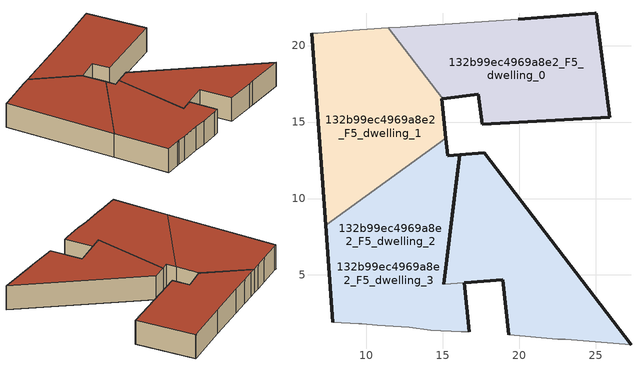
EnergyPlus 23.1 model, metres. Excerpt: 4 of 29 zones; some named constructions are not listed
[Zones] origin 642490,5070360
132b99ec4969a8e2_F5_dwelling_0
 floor to 132b99ec4969a8e2_F4_dwelling_0 (EU_floor_Construction): 25.91,15.31 25.02,22.11 24.92,22.11 19.92,21.71 15.62,21.41 13.62,21.31 12.21,21.21 11.42,21.17 15,16.52 17.32,16.81 17.57,14.84 z15
 wall outside (EU_wall_Construction): 19.92,21.71 24.93,22.11 25.02,22.11 25.91,15.31 17.57,14.84 17.32,16.81 15,16.52 z15:18
 wall adiabatic (EU_wall_Construction): 11.42,21.17 12.21,21.21 13.62,21.31 15.62,21.41 19.92,21.71 z15:18
 wall to 132b99ec4969a8e2_F5_dwelling_1 (EU_wall_Construction): 15,16.52 11.42,21.17 z15:18
 roof outside (EU_roof_Construction): 25.02,22.11 25.91,15.31 17.57,14.84 17.32,16.81 15,16.52 11.42,21.17 12.21,21.21 13.62,21.31 15.62,21.41 19.92,21.71 24.93,22.11 z18
132b99ec4969a8e2_F5_dwelling_1
 floor to 132b99ec4969a8e2_F4_dwelling_1 (EU_floor_Construction): 15.19,13.93 14.92,16.51 15,16.52 11.42,21.17 10.51,21.11 9.11,21.01 6.81,20.81 6.41,20.81 7.34,8.24 z15
 wall outside (EU_wall_Construction): 15,16.52 14.92,16.51 15.19,13.93 / 7.34,8.24 6.41,20.81 z15:18
 wall adiabatic (EU_wall_Construction): 6.41,20.81 6.81,20.81 9.11,21.01 10.51,21.11 11.42,21.17 z15:18
 wall to 132b99ec4969a8e2_F5_dwelling_2 (EU_wall_Construction): 15.19,13.93 7.34,8.24 z15:18
 roof outside (EU_roof_Construction): 11.42,21.17 15,16.52 14.92,16.51 15.19,13.93 7.34,8.24 6.41,20.81 6.81,20.81 9.11,21.01 10.51,21.11 z18
132b99ec4969a8e2_F5_dwelling_2
 floor outside (EU_floor_Construction): 27.3,0.44 17.7,13 16.11,12.87 15.04,4.39 16.41,4.5 16.42,4.5 18.92,4.7 19.31,1.09 22.52,0.79 23.02,0.79 z15; 16.71,1.3 16.41,4.5 15.04,4.39 16.02,12.15 16.11,12.87 15.31,12.81 15.19,13.93 7.34,8.24 7.81,1.9 9.51,1.8 9.71,1.8 10.71,1.7 12.81,1.6 14.21,1.4 16.21,1.3 z15; 15.04,4.39 16.11,12.87 16.02,12.15 z15
 wall outside (EU_wall_Construction): 7.81,1.9 7.34,8.24 / 15.19,13.93 15.31,12.81 16.11,12.87 15.05,4.39 / 16.41,4.5 16.71,1.3 z15:18
 wall adiabatic (EU_wall_Construction): 16.71,1.3 16.21,1.3 14.21,1.4 12.81,1.6 10.71,1.7 9.71,1.8 9.51,1.8 7.81,1.9 z15:18
 wall to 132b99ec4969a8e2_F5_dwelling_3 (EU_wall_Construction): 15.04,4.39 16.41,4.5 z15:18
 roof outside (EU_roof_Construction): 16.11,12.87 15.04,4.39 16.02,12.15 z18; 16.11,12.87 16.02,12.15 15.04,4.39 16.41,4.5 16.71,1.3 16.21,1.3 14.21,1.4 12.81,1.6 10.71,1.7 9.71,1.8 9.51,1.8 7.81,1.9 7.34,8.24 15.19,13.93 15.31,12.81 z18; 17.7,13 27.3,0.44 23.02,0.79 22.52,0.79 19.31,1.09 18.92,4.7 16.42,4.5 16.41,4.5 15.04,4.39 16.11,12.87 z18
132b99ec4969a8e2_F5_dwelling_3
 floor to 132b99ec4969a8e2_F4_dwelling_3 (EU_floor_Construction): 16.71,1.3 16.41,4.5 15.04,4.39 16.02,12.15 16.11,12.87 15.31,12.81 15.19,13.93 7.34,8.24 7.81,1.9 9.51,1.8 9.71,1.8 10.71,1.7 12.81,1.6 14.21,1.4 16.21,1.3 z15; 15.04,4.39 16.11,12.87 16.02,12.15 z15; 27.3,0.44 17.7,13 16.11,12.87 15.04,4.39 16.41,4.5 16.42,4.5 18.92,4.7 19.31,1.09 22.52,0.79 23.02,0.79 z15
 wall outside (EU_wall_Construction): 15.05,4.39 16.02,12.15 16.11,12.87 17.7,13 27.3,0.44 / 19.31,1.09 18.92,4.7 16.42,4.5 16.41,4.5 z15:18
 wall adiabatic (EU_wall_Construction): 27.3,0.44 23.02,0.79 22.52,0.79 19.31,1.09 z15:18
 roof outside (EU_roof_Construction): 16.11,12.87 15.04,4.39 16.02,12.15 z18; 16.11,12.87 16.02,12.15 15.04,4.39 16.41,4.5 16.71,1.3 16.21,1.3 14.21,1.4 12.81,1.6 10.71,1.7 9.71,1.8 9.51,1.8 7.81,1.9 7.34,8.24 15.19,13.93 15.31,12.81 z18; 17.7,13 27.3,0.44 23.02,0.79 22.52,0.79 19.31,1.09 18.92,4.7 16.42,4.5 16.41,4.5 15.04,4.39 16.11,12.87 z18
[SCHEDULE:CONSTANT]
Name | Hourly Value
EU_AlwaysOn | 1
EU_CoolingOff | 0
[SCHEDULE:FILE] Column Number=1; Rows to Skip at Top=0; Number of Hours of Data=8760; Column Separator=Comma; Interpolate to Timestep=No; Minutes per Item=60; Adjust Schedule for Daylight Savings=Yes
Name | File
EU_Step8_GainSchedule_132b99ec4969a8e2_F4_dwelling_3_f000 | ../../schedules/132b99ec4969a8e2/132b99ec4969a8e2_F4_dwelling_3_f000_gain.csv
EU_Step8_GainSchedule_132b99ec4969a8e2_F4_dwelling_4_f000 | ../../schedules/132b99ec4969a8e2/132b99ec4969a8e2_F4_dwelling_4_f000_gain.csv
EU_Step8_GainSchedule_132b99ec4969a8e2_F5_dwelling_0_f000 | ../../schedules/132b99ec4969a8e2/132b99ec4969a8e2_F5_dwelling_0_f000_gain.csv
EU_Step8_GainSchedule_132b99ec4969a8e2_F5_dwelling_1_f000 | ../../schedules/132b99ec4969a8e2/132b99ec4969a8e2_F5_dwelling_1_f000_gain.csv
EU_Step8_GainSchedule_132b99ec4969a8e2_F5_dwelling_2_f000 | ../../schedules/132b99ec4969a8e2/132b99ec4969a8e2_F5_dwelling_2_f000_gain.csv
EU_Step8_GainSchedule_132b99ec4969a8e2_F5_dwelling_3_f000 | ../../schedules/132b99ec4969a8e2/132b99ec4969a8e2_F5_dwelling_3_f000_gain.csv
